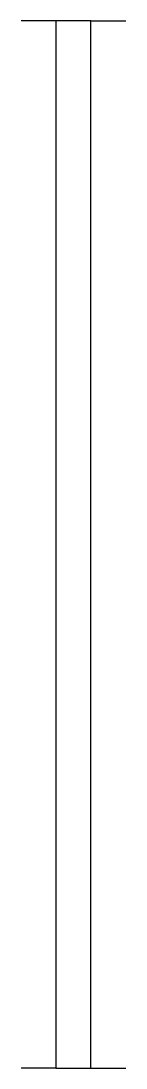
# Model space of a CAD drawing. Header units: millimetres. Extents: x -0.05 to 0.1, y 0 to 1.5.
import ezdxf

# ---------------------------------------------------------------- set-up
doc = ezdxf.new("R2010")
doc.units = ezdxf.units.MM

msp = doc.modelspace()

# ---------------------------------------------------------------- linework, layer by layer
for p, q in [((0, 1.5), (-0.05, 1.5)), ((0.05, 1.5), (0.1, 1.5)), ((0, 0), (-0.05, 0)), ((0.05, 0), (0.1, 0))]:
    msp.add_line(p, q)
msp.add_lwpolyline([(0, 0), (0.05, 0), (0.05, 1.5), (0, 1.5)], close=True)

doc.saveas('drawing.dxf')
